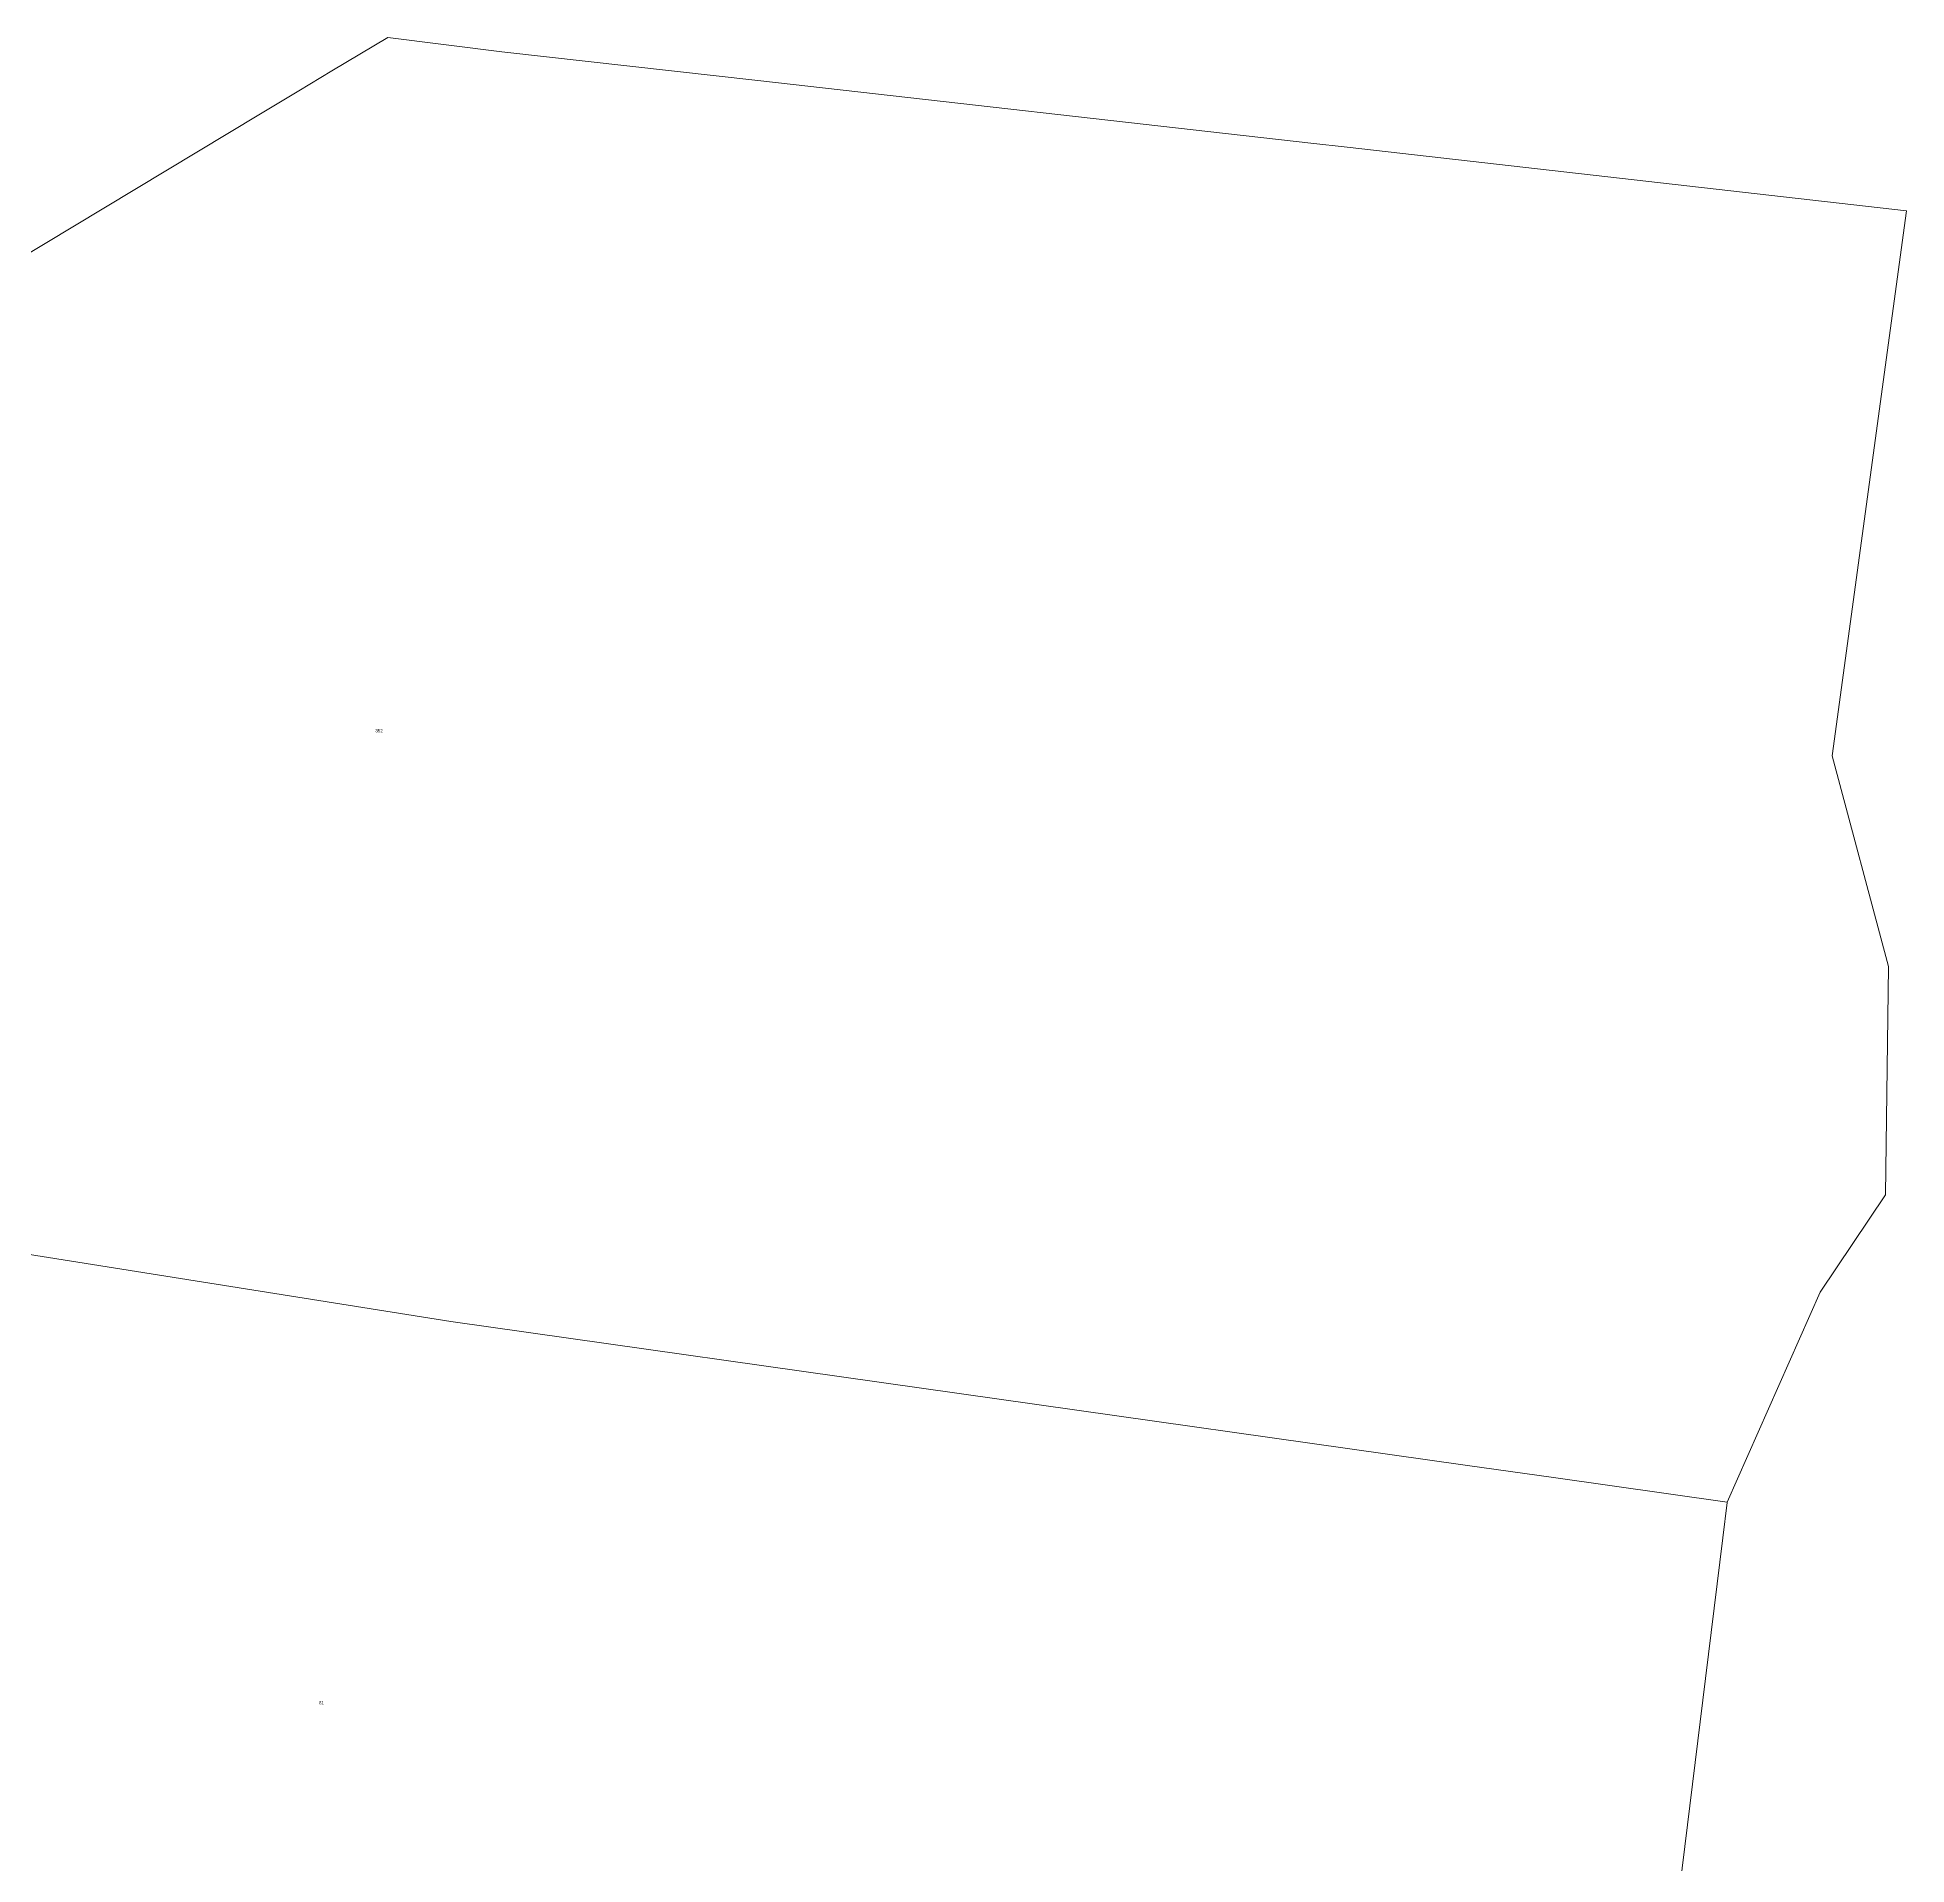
# Model space of a CAD drawing. Header units: metres. Extents: x 254239 to 260101, y 6186854 to 6190266.
# Drawn here: x 258694 to 259746, y 6188901 to 6189929 of the extents above; entities that cross this region are included whole.
import ezdxf

# ---------------------------------------------------------------- set-up
doc = ezdxf.new("R2010")
doc.units = ezdxf.units.M
doc.layers.add('Cadastre Land Parcels_SP_EXT', color=118, linetype='Continuous', lineweight=15)
doc.styles.get("Standard").update_dxf_attribs({"font": 'arial.ttf'})

msp = doc.modelspace()

# ---------------------------------------------------------------- linework, layer by layer
at = {"layer": 'Cadastre Land Parcels_SP_EXT', "linetype": 'Continuous'}
for points in [[(258561.274, 6189264.926), (258836.19, 6189221.154), (258926.998, 6189206.693), (259499.094, 6189125.807), (259546.184, 6189119.142), (259645.167, 6189105.048), (259697.403, 6189223.28), (259734.262, 6189277.956), (259735.915, 6189406.427), (259704.149, 6189525.044), (259746.099, 6189831.714), (259746.099, 6189831.714), (259431.301, 6189867.43), (259410.946, 6189869.739), (259099.727, 6189905.038), (258955.602, 6189921.177), (258891.541, 6189929.287), (258860.014, 6189910.377), (258841.441, 6189899.24), (258818.975, 6189885.723), (258507.528, 6189698.33)], [(258638.3569, 6188843.1188), (258697.9218, 6188745.5384), (258848.8737, 6188731.6086), (258906.4134, 6188726.2987), (259214.4588, 6188697.739), (259230.6092, 6188808.6078), (259415.3799, 6188790.2487), (259401.1578, 6188680.4303), (259590.7199, 6188662.8555), (259632.9178, 6189005.8292), (259632.9178, 6189005.8292), (259642.7408, 6189085.0044), (259645.1695, 6189104.9365), (259645.1666, 6189105.0479), (259546.1841, 6189119.1421), (259499.0942, 6189125.8065), (258926.9976, 6189206.6935), (258836.1901, 6189221.1541), (258561.2736, 6189264.9259)]]:
    msp.add_lwpolyline(points, dxfattribs=at)

# ---------------------------------------------------------------- texts
at = {"layer": 'Cadastre Land Parcels_SP_EXT'}
for s, p in [('352', (258884.4747, 6189538.279)), ('81', (258852.7717, 6188991.4398))]:
    msp.add_text(s, height=1.8, dxfattribs=at).set_placement(p)

doc.saveas('drawing.dxf')
